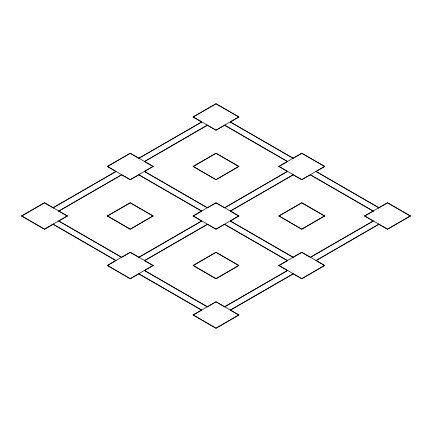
<?xml version="1.0" encoding="UTF-8"?>
<svg xmlns="http://www.w3.org/2000/svg" width="432" height="432" viewBox="0 0 432 432"><rect width="100%" height="100%" fill="white"/><g stroke="black" fill="none" stroke-linecap="round" stroke-linejoin="round"><path stroke-width="0.65" d="M53.617 223.987L44.469 229.268L21.6 215.935L44.469 202.732L67.343 215.935L58.763 221.017L121.657 257.332L129.665 252.709M115.943 171.504L53.05 207.814L115.943 171.504L107.363 166.417L130.237 153.214L153.106 166.417L144.531 171.504L207.425 207.814L216 202.862L224.575 207.814L287.469 171.369L225.158 207.479M107.363 166.552L130.237 153.344L138.812 158.296L201.706 121.986L193.131 116.905L216 103.696L238.869 116.905L230.294 121.986L293.188 158.296L301.763 153.344L324.637 166.417L301.763 153.214L278.894 166.417L287.469 171.504M21.6 216.065L44.469 202.862L53.617 208.143M193.131 117.034L216 103.831L238.869 117.034M138.812 158.296L201.706 121.986M121.657 174.803L58.763 211.113L121.657 174.803L130.237 179.755L138.812 174.803L201.706 211.113L138.812 174.803M144.531 161.6L207.425 125.156L144.531 161.465L153.106 166.552M21.6 215.935L44.469 229.138L67.343 215.935M107.363 166.417L130.237 179.62L153.106 166.417M193.131 116.905L216 130.108L238.869 116.905M206.852 124.956L216 130.237L225.148 124.956M107.363 215.935L130.237 202.732L153.106 215.935L130.237 229.268L107.363 215.935L130.237 229.138L153.106 215.935M193.131 166.417L216 153.214L238.869 166.417L216 179.755L193.131 166.417L216 179.62L238.869 166.417M107.363 216.065L130.237 202.862L153.106 216.065M193.131 166.552L216 153.344L238.869 166.552M138.812 273.834L201.706 310.144L138.812 273.834L130.237 278.786L107.363 265.448L130.237 252.245L153.106 265.448L144.531 270.535L207.425 306.844L216 301.892L224.575 306.844L286.886 270.869M130.81 252.709L138.812 257.332L201.706 221.017L193.131 215.935L216 202.732L238.869 215.935L230.294 221.017L293.188 257.332L301.19 252.709M107.363 265.583L115.943 260.496L53.05 224.186L115.943 260.631M193.131 216.065L201.706 211.113M278.894 166.552L287.469 161.465L224.575 125.156L287.469 161.6M138.812 257.332L201.706 221.017M207.425 224.316L144.531 260.631L207.425 224.316L216 229.268L224.575 224.316L287.469 260.631L224.575 224.316M293.188 174.803L230.294 211.113L293.188 174.803L301.763 179.755L310.343 174.803L373.237 211.113L310.343 174.803M107.363 265.448L130.237 278.656L153.106 265.448M193.131 215.935L216 229.138L238.869 215.935M278.894 166.417L301.763 179.62L324.637 166.417M316.057 171.504L378.95 207.814L316.057 171.504L324.637 166.552M193.131 265.448L216 252.245L238.869 265.448L216 278.786L193.131 265.448L216 278.656L238.869 265.448M278.894 215.935L301.763 202.732L324.637 215.935L301.763 229.268L278.894 215.935L301.763 229.138L324.637 215.935M193.131 265.583L216 252.38L238.869 265.583M278.894 216.065L301.763 202.862L324.637 216.065M193.131 314.966L216 301.763L238.869 314.966L216 328.304L193.131 314.966L216 328.169L238.869 314.966M224.575 306.844L287.469 270.535L278.894 265.448L301.763 252.245L324.637 265.448L301.763 278.786L293.188 273.834L230.294 310.144L293.188 273.834M302.335 252.709L310.343 257.332L373.237 221.017L364.657 215.935L387.531 202.732L410.4 215.935L387.531 229.268L378.383 223.987M193.131 315.095L201.706 310.144M278.894 265.583L287.469 260.631M364.657 216.065L373.237 211.113M378.383 208.143L387.531 202.862L410.4 216.065M310.343 257.332L373.237 221.017M316.057 260.631L378.95 224.186L316.057 260.496L324.637 265.583M278.894 265.448L301.763 278.656L324.637 265.448M364.657 215.935L387.531 229.138L410.4 215.935M230.294 121.986L293.188 158.296M230.294 211.113L238.869 216.065M144.531 171.504L206.842 207.479M230.294 221.017L293.188 257.332M58.763 211.113L67.343 216.065M144.531 260.631L153.106 265.583M230.294 310.144L238.869 315.095M58.763 221.017L121.657 257.332M145.114 270.869L207.425 306.844"/></g></svg>
